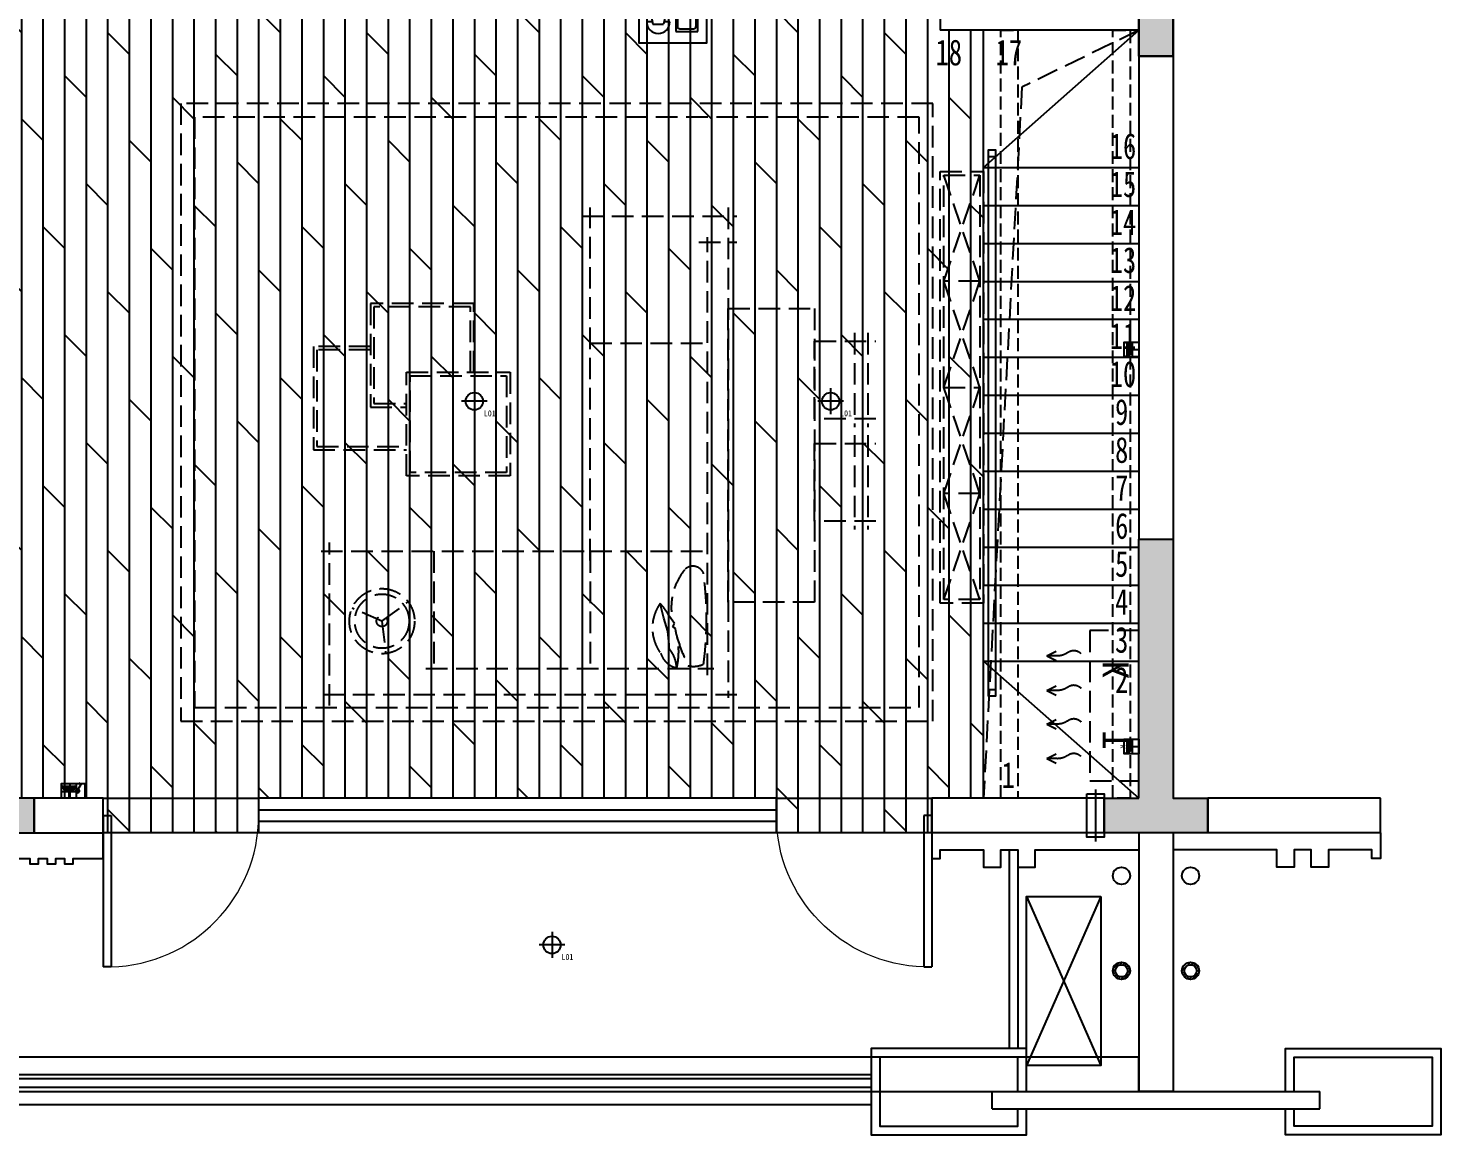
# Model space of a CAD drawing. Header units: millimetres. Extents: x -28014 to 297841, y -81741 to 47579.
# Drawn here: x 67288 to 75473, y -32135 to -25724 of the extents above; entities that cross this region are included whole.
import ezdxf
from ezdxf.enums import TextEntityAlignment as Align

# ---------------------------------------------------------------- set-up
doc = ezdxf.new("R2010")
doc.units = ezdxf.units.MM
doc.header["$MEASUREMENT"] = 0
doc.linetypes.add('DASH', pattern=[0.35, 0.25, -0.1])
for name, color, linetype in [('AR9-剪力墙（柱）线', 6, 'Continuous'), ('AR9-墙线', 160, 'Continuous'), ('AR9-建筑幕墙（窗）', 12, 'Continuous'), ('AR9-建筑给排水（立管）', 4, 'Continuous'), ('AR9-楼梯', 30, 'Continuous'), ('AR9-阳台栏杆（天花隐）', 12, 'Continuous'), ('EM-开关图标', 14, 'Continuous'), ('EM-强电图标', 14, 'Continuous'), ('FC-地面造型线', 136, 'Continuous'), ('FC-平面高差线', 144, 'Continuous'), ('FF-活动家具', 51, 'Continuous'), ('FF-门', 20, 'Continuous'), ('RC-天花灯具', 2, 'Continuous'), ('RC-天花轮廓线', 30, 'Continuous')]:
    doc.layers.add(name, color=color, linetype=linetype)
doc.styles.add('仿宋', font='', dxfattribs={"width": 0.75})
doc.styles.add('宋体', font='', dxfattribs={"width": 0.8})
doc.styles.add('文字标注', font='')
doc.styles.get('仿宋').set_extended_font_data('STFangsong')
doc.styles.get('宋体').set_extended_font_data('SimSun')
doc.styles.get('文字标注').set_extended_font_data('SimSun')
pattern_1 = [(225, (-382976.797, -421933.142), (8.98025612, -8.98025612), [])]

# ---------------------------------------------------------------- blocks, each defined once
blk = doc.blocks.new('A$C214622EC')
at = {"linetype": 'ByBlock', "ltscale": 0.01}
h = blk.add_hatch(color=250, dxfattribs=at)
h.dxf.hatch_style = 1
h.paths.add_polyline_path([(-14300, 6030), (-14100, 6030), (-14100.1, 5650), (-13000, 5650), (-13000, 5581.6), (-13000, 5581.6), (-13000, 5450.1), (-13000, 5450), (-13000, 5150), (-13200, 5150), (-13200, 5450), (-14300.1, 5450)])
h = blk.add_hatch(color=250, dxfattribs=at)
h.dxf.hatch_style = 1
h.paths.add_polyline_path([(-13200, 850), (-13200, 2350), (-13000, 2350), (-13000, 850), (-12800, 850), (-12800, 650), (-13400, 650), (-13400, 850)])
h = blk.add_hatch(color=250, dxfattribs=at)
h.dxf.hatch_style = 1
h.paths.add_polyline_path([(-19600, 850), (-20000, 850), (-20000, 1950), (-20200, 1950), (-20200, 650), (-19600, 650)])
blk.add_lwpolyline([(-13000, 5650), (-13000, 5650), (-13000, 5150), (-13200, 5150), (-13200, 5450), (-14300.1, 5450), (-14300, 6030), (-14100, 6030), (-14100.1, 5650), (-13000, 5650)])
for points in [[(-13200, 850), (-13200, 2350), (-13000, 2350), (-13000, 850), (-12800, 850), (-12800, 650), (-13400, 650), (-13400, 850)], [(-19600, 850), (-20000, 850), (-20000, 1950), (-20200, 1950), (-20200, 650), (-19600, 650)]]:
    blk.add_lwpolyline(points, close=True)
blk = doc.blocks.new('1$0$$WINLIB2D$00000001')
at = {"color": 0}
for points in [[(-0.5, 0.5), (-0.5, -0.5)], [(-0.5, 0.5), (0.5, 0.5)], [(0.5, -0.5), (0.5, 0.5)], [(0.5, 0.1667), (-0.5, 0.1667)], [(0.5, -0.1667), (-0.5, -0.1667)], [(-0.5, -0.5), (0.5, -0.5)]]:
    blk.add_lwpolyline(points, dxfattribs=at)
blk = doc.blocks.new('1$0$$DorLib2D$00000001')
for p, q in [((0.45, 0.975), (0.5, 0.975)), ((0.45, 0), (0.45, 0.975)), ((0.5, 0), (0.5, 0.975)), ((0.5, 0), (0.45, 0))]:
    blk.add_line(p, q)
at = {"lineweight": 13}
blk.add_arc((0.475, 0), 0.975, 91.46928, 180, dxfattribs=at)
blk = doc.blocks.new('20200316.16193401')
at = {"linetype": 'ByBlock', "ltscale": 0.01}
h = blk.add_hatch(color=250, dxfattribs=at)
h.dxf.hatch_style = 1
h.paths.add_polyline_path([(1300.1, 880), (1100.1, 880), (1100.1, 500), (0, 500), (0, 431.6), (0, 431.6), (0, 300.1), (0, 300), (0.1, 0), (200, 0), (200, 300), (1300.1, 300)])
blk.add_lwpolyline([(0, 500), (0, 500), (0.1, 0), (200, 0), (200, 300), (1300.1, 300), (1300.1, 880), (1100.1, 880), (1100.1, 500), (0, 500)])
blk = doc.blocks.new('kt')
at = {"linetype": 'DASH', "ltscale": 500}
for p, q in [((632478.4, 107205.6), (632451.2, 107259.3)), ((632478.4, 107262.9), (632478.4, 107205.6)), ((632478.4, 107205.6), (632505.5, 107259.3)), ((632678.6, 107205.6), (632651.4, 107259.3)), ((632678.6, 107262.9), (632678.6, 107205.6)), ((632678.6, 107205.6), (632705.8, 107259.3)), ((632873.5, 107205.6), (632846.3, 107259.3)), ((632873.5, 107262.9), (632873.5, 107205.6)), ((632873.5, 107205.6), (632900.7, 107259.3)), ((633073.8, 107205.6), (633046.7, 107259.3)), ((633073.8, 107262.9), (633073.8, 107205.6)), ((633073.8, 107205.6), (633101, 107259.3))]:
    blk.add_line(p, q, dxfattribs=at)
blk.add_lwpolyline([(633221.1, 107455.2), (632349.1, 107455.2), (632349.1, 107738.2), (633221.1, 107738.2)], close=True, dxfattribs=at)
for centre, radius, start, end in [((632453.1, 107361.6), 56.8, 320.2307, 47.1069), ((632653.4, 107361.6), 56.8, 320.2307, 47.1069), ((632848.3, 107361.6), 56.8, 320.2307, 47.1069), ((633048.6, 107361.6), 56.8, 320.2307, 47.1069), ((632577.5, 107267.5), 99.3, 144.40561, 182.66529), ((632777.8, 107267.5), 99.3, 144.40561, 182.66529), ((632972.7, 107267.5), 99.3, 144.40561, 182.66529), ((633173, 107267.5), 99.3, 144.40561, 182.66529)]:
    blk.add_arc(centre, radius, start, end, dxfattribs=at)
at = {"linetype": 'DASH', "ltscale": 500, "insert": (633044, 107679.8), "char_height": 150, "attachment_point": 7, "rotation": 180, "style": '文字标注'}
blk.add_mtext('K   T', dxfattribs=at)
blk = doc.blocks.new('筒灯')
for p, q in [((765296.6, -18420.1), (765296.6, -18270.3)), ((765221.7, -18345.2), (765371.5, -18345.2))]:
    blk.add_line(p, q)
blk.add_circle((765296.6, -18345.2), 49.9)
blk = doc.blocks.new('*U446')
blk.add_blockref('筒灯', (9582.4, 554.7))
at = {"insert": (774824, -17738.1), "char_height": 35, "attachment_point": 1, "rotation": 180, "style": '宋体'}
blk.add_mtext_dynamic_manual_height_columns('L01', width=116.714, gutter_width=1, heights=[0], dxfattribs=at)
blk = doc.blocks.new('单开--平面')
at = {"linetype": 'Continuous'}
h = blk.add_hatch(color=0, dxfattribs=at)
edge = h.paths.add_edge_path()
edge.add_ellipse((132721, 52831), major_axis=(-33.7, 9.6), ratio=1, start_angle=0, end_angle=360, ccw=False)
at = {"color": 0, "linetype": 'Continuous'}
for p, q in [((132651, 52958), (132695, 52983)), ((132705, 52862), (132651, 52958))]:
    blk.add_line(p, q, dxfattribs=at)
at = {"color": 0, "linetype": 'Continuous', "extrusion": (0, 0, -1)}
blk.add_ellipse((132721, 52831), major_axis=(-33.7, 9.6), ratio=1, start_param=1.568207, end_param=7.851392, dxfattribs=at)
blk = doc.blocks.new('*U65')
at = {"elevation": 0}
blk.add_lwpolyline([(133190.8, 53112), (133275.8, 53112), (133275.8, 53197), (133190.8, 53197)], close=True, dxfattribs=at)
blk.add_circle((133233.3, 53154.5), 10.5)
at = {"xscale": 0.3, "yscale": 0.3, "zscale": 0.3}
blk.add_blockref('单开--平面', (93416.9, 37305.1), dxfattribs=at)
blk = doc.blocks.new('空调插座')
at = {"linetype": 'ByBlock'}
for p, q in [((703640, -7681), (703789, -7681)), ((703640, -7743), (703789, -7743)), ((703643, -7693), (703688, -7739)), ((703644, -7681), (703705, -7743)), ((703656, -7681), (703718, -7743)), ((703669, -7681), (703729, -7742)), ((703681, -7681), (703739, -7739)), ((703694, -7681), (703748, -7735)), ((703707, -7681), (703756, -7731)), ((703714, -7743), (703714, -7818)), ((703719, -7681), (703763, -7725)), ((703732, -7681), (703770, -7719)), ((703745, -7681), (703776, -7712)), ((703757, -7681), (703781, -7705)), ((703770, -7681), (703785, -7696)), ((703782, -7681), (703788, -7687))]:
    blk.add_line(p, q, dxfattribs=at)
blk.add_arc((703714, -7667), 76.2, 180.8917, 359.1083, dxfattribs=at)
at = {"linetype": 'ByBlock', "style": '宋体'}
blk.add_text('K', height=60, dxfattribs=at).set_placement((703695, -7666))
blk = doc.blocks.new('*U138')
blk.add_lwpolyline([(701741.3, -9390.9), (701826.3, -9390.9), (701826.3, -9305.9), (701741.3, -9305.9)], close=True)
at = {"xscale": 0.5067851083448388, "yscale": 0.5067851083448388, "zscale": 0.5067851083448388}
blk.add_blockref('空调插座', (345151.8, -5428.7), dxfattribs=at)
blk = doc.blocks.new('A$C05CF2279')
for p, q in [((-47.8, 579.1), (-115.6, 565.8)), ((-101.7, 569), (-101.7, 600.8)), ((-47.8, 533.6), (-47.8, 579.1)), ((-115.6, 565.8), (-115.6, 503.4)), ((-47.8, 488.1), (-115.6, 503.4)), ((-101.7, 466.4), (-101.7, 499.2)), ((-47.8, 533.6), (-47.8, 488.1)), ((-156.9, 431.1), (-156.9, 305.1)), ((-48.9, 431.1), (-156.9, 431.1)), ((-76, 422.7), (-127, 422.7)), ((-48.9, 305.1), (-48.9, 431.1)), ((-142, 407.7), (-142, 329.7)), ((-61, 329.7), (-61, 407.7)), ((-156.9, 305.1), (-48.9, 305.1)), ((-127, 314.7), (-76, 314.7))]:
    blk.add_line(p, q)
blk.add_lwpolyline([(0, 643.7), (0, 255), (-225.2, 255), (-225.2, 644), (-0.3, 644)])
for centre, radius, start, end in [((-101.7, 533.6), 67.2, 90, 270), ((-127, 407.7), 15, 90, 180), ((-76, 407.7), 15, 0, 90), ((-127, 329.7), 15, 180, 270), ((-76, 329.7), 15, 270, 0)]:
    blk.add_arc(centre, radius, start, end)
blk = doc.blocks.new('五孔插座')
at = {"linetype": 'ByBlock'}
for p, q in [((702044, -7681), (702194, -7681)), ((702044, -7743), (702194, -7743)), ((702048, -7681), (702109, -7743)), ((702048, -7693), (702093, -7739)), ((702061, -7681), (702123, -7743)), ((702073, -7681), (702134, -7742)), ((702086, -7681), (702144, -7739)), ((702099, -7681), (702153, -7735)), ((702111, -7681), (702161, -7731)), ((702119, -7743), (702119, -7818)), ((702124, -7681), (702168, -7725)), ((702137, -7681), (702174, -7719)), ((702149, -7681), (702180, -7712)), ((702162, -7681), (702185, -7705)), ((702174, -7681), (702189, -7696)), ((702187, -7681), (702193, -7687))]:
    blk.add_line(p, q, dxfattribs=at)
blk.add_arc((702119, -7667), 76.2, 180.8917, 359.1083, dxfattribs=at)
blk = doc.blocks.new('*U78')
blk.add_lwpolyline([(701741.3, -9390.9), (701826.3, -9390.9), (701826.3, -9305.9), (701741.3, -9305.9)], close=True)
at = {"xscale": 0.496079054735609, "yscale": 0.496079054735609, "zscale": 0.496079054735609}
blk.add_blockref('五孔插座', (353477.3, -5512.4), dxfattribs=at)
blk = doc.blocks.new('20200414.15254450')
blk.add_line((50, 300), (50, 0))
blk.add_lwpolyline([(0, 275), (100, 275), (100, 25), (0, 25)], close=True)
blk = doc.blocks.new('20200316.19163253')
for p, q in [((0, 980), (430, 0)), ((430, 980), (0, 0))]:
    blk.add_line(p, q)
blk.add_lwpolyline([(430, 980), (430, 0), (0, 0), (0, 980)], close=True)

msp = doc.modelspace()

# ---------------------------------------------------------------- hatches: boundary and pattern name
at = {"layer": 'AR9-建筑给排水（立管）'}
h = msp.add_hatch(dxfattribs=at)
h.set_pattern_fill('ANSI31', color=256, scale=8, angle=-180)
h.set_pattern_definition(pattern_1)
edge = h.paths.add_edge_path(flags=17)
edge.add_arc((73623.052, -31184.834), 35, 0, 360)
edge = h.paths.add_edge_path()
edge.add_arc((73623.052, -31184.834), 50, 0, 360)
h = msp.add_hatch(dxfattribs=at)
h.set_pattern_fill('ANSI31', color=256, scale=8, angle=-180)
h.set_pattern_definition(pattern_1)
edge = h.paths.add_edge_path(flags=17)
edge.add_arc((74023.228, -31184.834), 35, 0, 360)
edge = h.paths.add_edge_path()
edge.add_arc((74023.228, -31184.834), 50, 0, 360)
at = {"layer": 'FC-地面造型线'}
h = msp.add_hatch(dxfattribs=at)
h.set_pattern_fill('DOLMIT', color=250, scale=500, angle=90)
h.paths.add_polyline_path([(72823.14, -25734.934), (72573.14, -25734.934), (72573.14, -25584.834), (72573.14, -25534.834), (72523.14, -25534.834), (72523.14, -25474.834), (72533.14, -25474.834), (72533.14, -25434.834), (72573.14, -25434.834), (72573.14, -25384.834), (71473.14, -25384.834), (71473.14, -25434.834), (71513.14, -25434.834), (71513.14, -25474.834), (71523.14, -25474.834), (71523.14, -25534.834), (71473.14, -25534.834), (71473.14, -25584.834), (70773.14, -25584.834), (70773.14, -23114.834), (70763.14, -23114.834), (67423.167, -23114.834), (67423.167, -24284.835), (67423.112, -25584.834), (66723.112, -25584.834), (66546.161, -25584.834), (66546.161, -25604.834), (66496.161, -25604.834), (66496.161, -25584.834), (66486.161, -25584.834), (66486.161, -25374.834), (66498.161, -25374.834), (66498.161, -25313.834), (66513.161, -25313.834), (66513.161, -25304.834), (66558.161, -25304.834), (67113.68, -25295.545), (67113.68, -25224.834), (67213.058, -25224.834), (67213.058, -23174.837), (66963.14, -23174.837), (66963.14, -22804.774), (66863.265, -22804.774), (66863.265, -22704.899), (66907.287, -22704.899), (66907.287, -22681.268), (66930.917, -22704.899), (67223.14, -22704.899), (67223.14, -25289.834), (65523.14, -25289.834), (65523.14, -22534.835), (65523.14, -25484.834), (65423.14, -25484.834), (65423.14, -25584.834), (65623.14, -25584.834), (65723.161, -25584.834), (65723.161, -25324.836), (65688.161, -25324.836), (65688.161, -25304.836), (65738.161, -25304.836), (65738.161, -25324.836), (65748.161, -25324.836), (65748.161, -25374.836), (65760.161, -25374.836), (65760.161, -25595.834), (65745.161, -25595.834), (65745.161, -25604.834), (65700.161, -25604.834), (65623.14, -25584.834), (65423.14, -25584.834), (65423.14, -25484.834), (65523.14, -25484.834), (65523.14, -22534.835), (65523.143, -22484.834), (62723.14, -22484.834), (62723.14, -25484.834), (64023.14, -25484.834), (64523.14, -25484.834), (64523.14, -25584.834), (64023.14, -25584.834), (64023.14, -25684.834), (63923.14, -25684.834), (63923.14, -25584.834), (62623.14, -25584.834), (61523.085, -25584.834), (61523.085, -26014.838), (60823.166, -26014.838), (60823.166, -30184.834), (61023.14, -30184.834), (61373.14, -30184.834), (63773.14, -30184.834), (64023.14, -30184.834), (64023.14, -26584.834), (64023.14, -26584.834), (64023.14, -26584.834), (64223.14, -26584.834), (64223.14, -26684.834), (64323.14, -26684.834), (64323.14, -26784.834), (64223.14, -26784.834), (64223.14, -30184.834), (64223.14, -30184.834), (66723.112, -30184.834), (66723.112, -29084.834), (66723.14, -26784.834), (65223.14, -26784.834), (65223.14, -26684.834), (66923.14, -26684.834), (66923.14, -29084.834), (66923.112, -30184.834), (67323.112, -30184.834), (67323.167, -30184.834), (67323.167, -30184.834), (67723.206, -30184.834), (67723.206, -30384.834), (68623.206, -30384.834), (68623.206, -30184.834), (71623.206, -30184.834), (71623.206, -30384.834), (72523.183, -30384.836), (72523.205, -30184.835), (73523.167, -30184.835), (73523.167, -30184.834), (72823.14, -30184.834)])

# ---------------------------------------------------------------- linework, layer by layer
at = {"layer": 'AR9-墙线'}
for p, q in [((72573.14, -25584.834), (72573.14, -25734.934)), ((73723.141, -25734.934), (72573.14, -25734.934)), ((73723.14, -25884.834), (73723.126, -28684.834)), ((73923.112, -25884.834), (73923.126, -28684.835)), ((67723.206, -30184.834), (67323.167, -30184.834)), ((67323.167, -30184.834), (67323.167, -30384.834)), ((67723.206, -30384.834), (67723.206, -30184.834)), ((73523.14, -30184.834), (72523.182, -30184.836)), ((72523.183, -30384.836), (72523.182, -30184.836)), ((72523.206, -30184.834), (72523.206, -30384.834)), ((73523.14, -30384.834), (73523.14, -30184.834)), ((75123.074, -30184.834), (74123.14, -30184.834)), ((74123.14, -30384.834), (74123.14, -30184.834)), ((75123.074, -30384.834), (75123.074, -30184.834)), ((67323.167, -30384.834), (67723.206, -30384.834)), ((73523.14, -30384.834), (72523.183, -30384.836)), ((73923.112, -30384.835), (73723.112, -30384.838)), ((73723.112, -30384.838), (73723.14, -31884.838)), ((73923.112, -30384.835), (73923.14, -31884.835)), ((75123.074, -30384.834), (74123.14, -30384.834)), ((72873.14, -31884.834), (74773.14, -31884.834)), ((72873.14, -31984.834), (72873.14, -31884.834)), ((73923.14, -31884.835), (73723.14, -31884.838)), ((74773.14, -31984.834), (74773.14, -31884.834)), ((72873.14, -31984.834), (74773.14, -31984.834))]:
    msp.add_line(p, q, dxfattribs=at)
for points in [[(67123.14, -30534.834), (67298.14, -30534.834), (67298.167, -30564.834), (67348.167, -30564.834), (67348.167, -30534.834), (67398.14, -30534.834), (67398.167, -30564.834), (67448.167, -30564.834), (67448.167, -30534.834), (67498.14, -30534.834), (67498.167, -30564.834), (67548.167, -30564.834), (67548.167, -30534.834), (67723.183, -30534.834), (67723.183, -30384.834)], [(72523.183, -30384.834), (72523.183, -30534.834), (72573.183, -30534.834), (72573.183, -30484.834), (72823.14, -30484.834), (72823.14, -30584.834), (72923.14, -30584.834), (72923.14, -30484.834), (73023.14, -30484.834), (73023.14, -30584.834), (73123.14, -30584.834), (73123.14, -30484.834), (73723.114, -30484.834)], [(75123.074, -30384.834), (75123.074, -30534.834), (75073.074, -30534.834), (75073.074, -30484.834), (74823.14, -30484.834), (74823.14, -30584.834), (74723.14, -30584.834), (74723.14, -30484.834), (74623.14, -30484.834), (74623.14, -30584.834), (74523.14, -30584.834), (74523.14, -30484.834), (73923.114, -30484.834)]]:
    msp.add_lwpolyline(points, dxfattribs=at)
at = {"layer": 'AR9-建筑给排水（立管）'}
for centre, radius in [((73623.052, -30634.363), 50), ((74023.228, -30634.363), 50), ((73623.052, -31184.834), 50), ((73623.052, -31184.834), 35), ((74023.228, -31184.834), 50), ((74023.228, -31184.834), 35)]:
    msp.add_circle(centre, radius, dxfattribs=at)
at = {"layer": 'AR9-楼梯'}
for p, q in [((72823.143, -26529.934), (73723.143, -25734.934)), ((72823.143, -26455.394), (72823.143, -25734.934)), ((72823.14, -30184.836), (72823.14, -26455.395)), ((72823.14, -26529.934), (73723.14, -26529.934)), ((72823.14, -26749.934), (73723.14, -26749.934)), ((72823.14, -26969.934), (73723.14, -26969.934)), ((72823.14, -27189.934), (73723.14, -27189.934)), ((72823.14, -27409.934), (73723.14, -27409.934)), ((72823.14, -27629.934), (73723.14, -27629.934)), ((72823.14, -27849.934), (73723.14, -27849.934)), ((72823.14, -28069.934), (73723.14, -28069.934)), ((72823.14, -28289.934), (73723.14, -28289.934)), ((72823.14, -28509.934), (73723.14, -28509.934)), ((72823.14, -28729.934), (73723.14, -28729.934)), ((72823.14, -28949.934), (73723.14, -28949.934)), ((72823.14, -29169.934), (73723.14, -29169.934)), ((72823.14, -29389.934), (73723.14, -30184.834)), ((72823.14, -29389.934), (73723.14, -29389.934))]:
    msp.add_line(p, q, dxfattribs=at)
at = {"layer": 'AR9-楼梯', "color": 1, "linetype": 'DASH', "ltscale": 300}
for points in [[(73023.143, -25734.934), (73023.148, -30184.835), (72923.148, -30184.835), (72923.143, -25734.934)], [(73673.134, -25734.933), (73673.14, -30184.834), (73573.14, -30184.834), (73573.134, -25734.933)]]:
    msp.add_lwpolyline(points, close=True, dxfattribs=at)
at = {"layer": 'AR9-楼梯'}
msp.add_lwpolyline([(72790.487, -29720.115, 0, 0, 0), (73273.137, -29720.115, 0, 0, 0), (73273.14, -26127.944, 0, 0, 0), (72626.311, -26127.944, 50, 0, 0), (72434.662, -26127.944, 0, 0, 0)], format="xyseb", dxfattribs=at)
at = {"layer": 'AR9-楼梯', "color": 8}
msp.add_lwpolyline([(72853.14, -26428.612), (72893.14, -26428.612), (72893.14, -29594.051), (72853.14, -29594.051)], close=True, dxfattribs=at)
msp.add_lwpolyline([(72853.14, -26428.612), (72893.14, -26428.612), (72893.14, -29594.051), (72853.14, -29594.051)], close=True, dxfattribs=at)
at = {"layer": 'AR9-楼梯'}
for points in [[(72893.14, -26468.612), (72853.14, -26468.612), (72853.14, -26428.612), (72893.14, -26428.612)], [(72893.14, -29594.051), (72853.14, -29594.051), (72853.14, -29554.051), (72893.14, -29554.051)]]:
    msp.add_lwpolyline(points, close=True, dxfattribs=at)
at = {"layer": 'AR9-阳台栏杆（天花隐）'}
for p, q in [((72973.14, -30485.395), (72973.14, -31634.834)), ((73023.14, -30584.834), (73023.14, -31634.834))]:
    msp.add_line(p, q, dxfattribs=at)
for points in [[(67173.14, -31809.834), (72173.112, -31809.834)], [(67173.14, -31859.834), (72173.112, -31859.834)]]:
    msp.add_lwpolyline(points, dxfattribs=at)
at = {"layer": 'FC-平面高差线', "color": 144}
for p, q in [((68623.206, -30384.834), (67723.206, -30384.834)), ((72523.206, -30384.834), (71623.206, -30384.834))]:
    msp.add_line(p, q, dxfattribs=at)
for points in [[(73073.14, -31884.834), (73073.14, -31634.834), (72173.14, -31634.834), (72173.14, -32134.834), (73073.14, -32134.834), (73073.14, -31984.834)], [(74573.14, -31884.834), (74573.14, -31634.834), (75473.14, -31634.834), (75473.14, -32134.834), (74573.14, -32134.834), (74573.14, -31984.834)], [(73023.14, -31884.834), (73023.14, -31684.834), (72223.14, -31684.834), (72223.14, -32084.834), (73023.14, -32084.834), (73023.14, -31984.834)], [(74623.14, -31884.834), (74623.14, -31684.834), (75423.14, -31684.834), (75423.14, -32084.834), (74623.14, -32084.834), (74623.14, -31984.834)], [(67173.14, -31784.834), (72173.112, -31784.834)], [(67173.14, -31959.834), (72173.112, -31959.834)]]:
    msp.add_lwpolyline(points, dxfattribs=at)
at = {"layer": 'FF-活动家具', "linetype": 'DASH', "ltscale": 500}
for p, q in [((70544.547, -28807.316), (70544.547, -26762.353)), ((71344.547, -26762.353), (71344.547, -29602.316)), ((70494.547, -26812.353), (71394.547, -26812.353)), ((71174.547, -26962.353), (71394.547, -26962.353)), ((71224.547, -29471.316), (71224.547, -26934.388)), ((72076.09, -27488.273), (72076.09, -28034.018)), ((72152.685, -27488.273), (72152.685, -28034.018)), ((70544.548, -27547.409), (71224.548, -27547.409)), ((71844.547, -27986.146), (71844.547, -27536.146)), ((71844.547, -27536.146), (72200.558, -27536.146)), ((72200.558, -27986.146), (71844.547, -27986.146)), ((71844.547, -28579.851), (71844.547, -28129.851)), ((71844.547, -28129.851), (72200.558, -28129.851)), ((72076.09, -28081.979), (72076.09, -28627.724)), ((72152.685, -28081.979), (72152.685, -28627.724)), ((72200.558, -28579.851), (71844.547, -28579.851)), ((69034.611, -29648.418, 0.001), (69034.611, -28703.893)), ((68984.611, -28753.893), (70593.997, -28753.893)), ((69639.304, -28753.893), (69639.304, -29433.893)), ((70544.547, -28753.893), (71224.547, -28753.893)), ((70544.547, -28753.893), (70544.547, -29433.893)), ((69592.69, -29433.893, 0), (71261.497, -29433.893)), ((68994.611, -29583.77, 0.001), (71394.547, -29583.77, 0.001))]:
    msp.add_line(p, q, dxfattribs=at)
at = {"layer": 'FF-活动家具', "color": 250, "linetype": 'DASH', "ltscale": 500}
for p, q in [((72803.14, -27189.19), (72593.14, -27189.19)), ((72593.14, -27804.19), (72803.14, -27804.19)), ((72803.14, -28419.19), (72593.14, -28419.19))]:
    msp.add_line(p, q, dxfattribs=at)
at = {"layer": 'FF-活动家具', "linetype": 'DASH', "ltscale": 500}
for points in [[(72530.691, -26158.8), (68171.933, -26158.8), (68171.933, -29738.928), (72530.691, -29738.928)], [(72573.14, -26554.19), (72823.14, -26554.19), (72823.14, -29054.19), (72573.14, -29054.19)], [(71844.547, -29048.062), (71344.547, -29048.062), (71344.547, -27348.062), (71844.547, -27348.062)], [(69480.346, -28317.021), (69480.346, -27717.021), (70080.346, -27717.021), (70080.346, -28317.021)]]:
    msp.add_lwpolyline(points, close=True, dxfattribs=at)
at = {"layer": 'FF-活动家具', "color": 250, "linetype": 'DASH', "ltscale": 500}
for points in [[(72450.691, -26238.8), (68251.933, -26238.8), (68251.933, -29658.928), (72450.691, -29658.928)], [(72593.14, -26574.19), (72803.14, -26574.19), (72803.14, -29034.19), (72593.14, -29034.19)], [(69500.346, -28297.021), (69500.346, -27737.021), (70060.346, -27737.021), (70060.346, -28297.021)]]:
    msp.add_lwpolyline(points, close=True, dxfattribs=at)
for points in [[(72593.14, -29034.19), (72803.14, -28419.19), (72593.14, -27804.19), (72803.14, -27189.19), (72593.14, -26574.19)], [(72803.14, -29034.19), (72593.14, -28419.19), (72803.14, -27804.19), (72593.14, -27189.19), (72803.14, -26574.19)], [(69850.401, -27717.021), (69850.401, -27338.171), (69290.401, -27338.171), (69290.401, -27898.171), (69480.346, -27898.171)], [(69270.401, -27587.021), (68960.346, -27587.021), (68960.346, -28147.021), (69480.346, -28147.021)]]:
    msp.add_lwpolyline(points, dxfattribs=at)
at = {"layer": 'FF-活动家具', "linetype": 'DASH', "ltscale": 500}
for points in [[(69870.401, -27717.021), (69870.401, -27318.171), (69270.401, -27318.171), (69270.401, -27918.171), (69480.346, -27918.171)], [(69270.401, -27567.021), (68940.346, -27567.021), (68940.346, -28167.021), (69480.346, -28167.021)]]:
    msp.add_lwpolyline(points, dxfattribs=at)
at = {"layer": 'FF-活动家具', "linetype": 'DASH', "ltscale": 500, "elevation": -0.005}
for points in [[(71047.589, -29252.337, 0.041916), (71111.836, -29417.105, 0.17705775), (71200.997, -29407.816, 0.06952489), (71200.059, -28878.707, 0.51784063), (71091.627, -28860.621, 0.19113972), (71015.286, -29105.765)], [(71046.316, -29430.436, 0.15795665), (71001.251, -29316.924), (71002.251, -29294.424), (71000.251, -29276.924), (70994.251, -29216.924), (70971.251, -29140.924), (70949.885, -29056.094)]]:
    msp.add_lwpolyline(points, format="xyb", dxfattribs=at)
for points in [[(69337.889, -29159.073), (69489.688, -29046.985)], [(69337.889, -29159.073), (69164.918, -29083.655)], [(69337.889, -29159.073), (69359.06, -29346.579)]]:
    msp.add_lwpolyline(points, dxfattribs=at)
msp.add_lwpolyline([(71039.851, -29216.524), (71038.512, -29200.57), (71023.647, -29192.596), (71032.61, -29172.78), (71004.004, -29131.653, 0.05577826), (70949.885, -29056.094, 0.32288404), (70952.688, -29344.934, 0.26526982), (71046.316, -29430.436, 0.13021004)], format="xyb", close=True, dxfattribs=at)
at = {"layer": 'FF-活动家具', "linetype": 'DASH', "ltscale": 500}
for radius in [188.698, 157.248, 31.45]:
    msp.add_circle((69337.889, -29159.073, -0.005), radius, dxfattribs=at)
at = {"layer": 'RC-天花轮廓线'}
msp.add_line((72823.14, -30184.836), (72823.14, -25734.934), dxfattribs=at)
at = {"layer": 'RC-天花轮廓线', "color": 8, "linetype": 'DASH', "ltscale": 500}
msp.add_lwpolyline([(73723.14, -25734.937), (73046.287, -26064.758), (72823.14, -30184.836)], dxfattribs=at)
at = {"layer": 'RC-天花轮廓线'}
for points in [[(67723.206, -30184.834), (68623.206, -30184.834), (68623.206, -30384.834), (67723.206, -30384.834)], [(71623.206, -30184.834), (72523.183, -30184.834), (72523.183, -30384.836), (71623.206, -30384.836)], [(73723.127, -31684.698), (66723.096, -31684.698), (66723.096, -31884.698), (73723.127, -31884.698)]]:
    msp.add_lwpolyline(points, close=True, dxfattribs=at)

# ---------------------------------------------------------------- block references
at = {"layer": 'AR9-剪力墙（柱）线', "color": 6}
for name, p in [('A$C214622EC', (86923.14, -31034.834)), ('20200316.16193401', (73723.093, -25884.827))]:
    msp.add_blockref(name, p, dxfattribs=at)
at = {"layer": 'AR9-墙线'}
for name, p in [('20200414.15254450', (73423.14, -30434.834)), ('20200316.19163253', (73073.14, -31734.108))]:
    msp.add_blockref(name, p, dxfattribs=at)
at = {"layer": 'AR9-建筑幕墙（窗）', "xscale": 3000, "yscale": 200, "zscale": 200, "rotation": 180.0000000031708}
msp.add_blockref('1$0$$WINLIB2D$00000001', (70123.206, -30284.834), dxfattribs=at)
at = {"layer": 'EM-开关图标', "xscale": -1}
msp.add_blockref('*U65', (200806.461, -83296.795), dxfattribs=at)
at = {"layer": 'EM-强电图标', "color": 1, "ltscale": 0.01, "rotation": 89.99999999999999}
msp.add_blockref('A$C05CF2279', (71472.512, -25584.834), dxfattribs=at)
at = {"layer": 'EM-强电图标', "color": 8, "xscale": -1, "rotation": 90}
for name, p in [('*U78', (64332.214, 674198.974)), ('*U138', (64332.228, 671898.974))]:
    msp.add_blockref(name, p, dxfattribs=at)
at = {"layer": 'EM-强电图标', "color": 8, "xscale": -1}
msp.add_blockref('*U78', (769307.014, -20793.923), dxfattribs=at)
at = {"layer": 'FF-活动家具', "xscale": -1, "rotation": 270}
msp.add_blockref('kt', (-34015.015, -662433.935), dxfattribs=at)
at = {"layer": 'FF-门', "yscale": 900, "zscale": 200, "rotation": 180.0000000031708}
for p, xscale in [((68173.206, -30284.834), 900), ((72073.206, -30284.834), -900)]:
    msp.add_blockref('1$0$$DorLib2D$00000001', p, dxfattribs=dict(at, xscale=xscale))
at = {"layer": 'RC-天花灯具', "xscale": 1.001333333332396, "yscale": 1.001333333332396, "zscale": 1.001333333332396, "rotation": 180}
for p in [(845785.314, -45699.127), (847849.792, -45699.127), (846235.278, -48849.061)]:
    msp.add_blockref('*U446', p, dxfattribs=at)

# ---------------------------------------------------------------- texts
at = {"layer": 'AR9-楼梯', "color": 251, "style": '仿宋', "width": 0.75}
for s, p in [('18', (72622.649, -25938.399, 0)), ('17', (72971.214, -25938.399, 0)), ('16', (73631.93, -26481.741, 0)), ('15', (73631.93, -26701.741, 0)), ('14', (73631.93, -26921.741, 0)), ('13', (73631.93, -27141.741, 0)), ('12', (73631.93, -27361.741, 0)), ('11', (73631.93, -27581.741, 0)), ('10', (73631.93, -27801.741, 0)), ('9', (73624.421, -28021.741, 0)), ('8', (73624.421, -28241.741, 0)), ('7', (73624.421, -28461.741, 0)), ('6', (73624.421, -28681.741, 0)), ('5', (73624.421, -28901.741, 0)), ('4', (73624.421, -29121.741, 0)), ('3', (73624.421, -29341.741, 0)), ('2', (73624.421, -29574.756, 0)), ('1', (72966.647, -30125.005, 0))]:
    msp.add_text(s, height=150, dxfattribs=at).set_placement(p, align=Align.CENTER)

doc.saveas('drawing.dxf')
